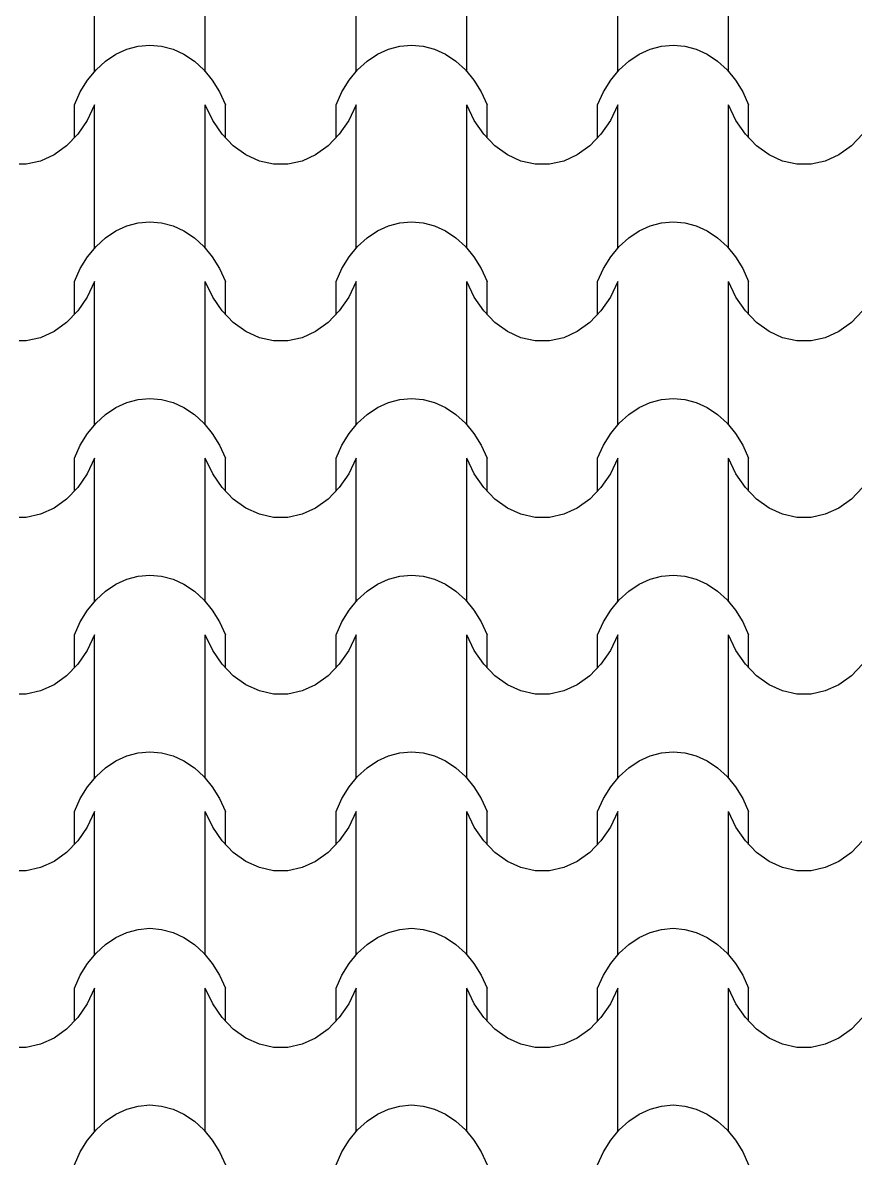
# Model space of a CAD drawing. Header units: millimetres. Extents: x 42452 to 2852333, y -419346 to 834876.
# Drawn here: x 2637137 to 2639287, y 669453 to 672387 of the extents above; entities that cross this region are included whole.
import ezdxf

# ---------------------------------------------------------------- set-up
doc = ezdxf.new("R2010")
doc.units = ezdxf.units.MM
doc.layers.add('memar', color=7, linetype='Continuous', lineweight=25)

msp = doc.modelspace()

# ---------------------------------------------------------------- linework, layer by layer
at = {"layer": 'memar', "color": 7, "linetype": 'Continuous', "lineweight": 25}
for p, q in [((2637323.21688, 672260.89408), (2637323.21688, 672445.96777)), ((2637608.74192, 672260.89408), (2637608.74192, 672445.96777)), ((2637998.77638, 672260.89408), (2637998.77638, 672445.96777)), ((2638284.30142, 672260.89408), (2638284.30142, 672445.96777)), ((2638674.33587, 672260.89408), (2638674.33587, 672445.96777)), ((2638959.86091, 672260.89408), (2638959.86091, 672445.96777)), ((2637406.36426, 672318.38346), (2637435.88332, 672326.34184)), ((2637435.88332, 672326.34184), (2637465.9794, 672329.0117)), ((2637465.9794, 672329.0117), (2637496.07549, 672326.34184)), ((2637496.07549, 672326.34184), (2637525.59454, 672318.38346)), ((2638081.92376, 672318.38346), (2638111.44281, 672326.34184)), ((2638111.44281, 672326.34184), (2638141.5389, 672329.0117)), ((2638141.5389, 672329.0117), (2638171.63498, 672326.34184)), ((2638171.63498, 672326.34184), (2638201.15404, 672318.38346)), ((2638757.48325, 672318.38346), (2638787.00231, 672326.34184)), ((2638787.00231, 672326.34184), (2638817.09839, 672329.0117)), ((2638817.09839, 672329.0117), (2638847.19447, 672326.34184)), ((2638847.19447, 672326.34184), (2638876.71353, 672318.38346)), ((2637351.29917, 672287.30995), (2637377.9882, 672305.28915)), ((2637377.9882, 672305.28915), (2637406.36426, 672318.38346)), ((2637525.59454, 672318.38346), (2637553.97061, 672305.28915)), ((2637553.97061, 672305.28915), (2637580.65963, 672287.30995)), ((2638026.85867, 672287.30995), (2638053.54769, 672305.28915)), ((2638053.54769, 672305.28915), (2638081.92376, 672318.38346)), ((2638201.15404, 672318.38346), (2638229.5301, 672305.28915)), ((2638229.5301, 672305.28915), (2638256.21913, 672287.30995)), ((2638702.41816, 672287.30995), (2638729.10718, 672305.28915)), ((2638729.10718, 672305.28915), (2638757.48325, 672318.38346)), ((2638876.71353, 672318.38346), (2638905.08959, 672305.28915)), ((2638905.08959, 672305.28915), (2638931.77862, 672287.30995)), ((2637326.80889, 672264.79058), (2637351.29917, 672287.30995)), ((2637580.65963, 672287.30995), (2637605.14991, 672264.79058)), ((2638002.36838, 672264.79058), (2638026.85867, 672287.30995)), ((2638256.21913, 672287.30995), (2638280.70941, 672264.79058)), ((2638677.92788, 672264.79058), (2638702.41816, 672287.30995)), ((2638931.77862, 672287.30995), (2638956.2689, 672264.79058)), ((2637286.25159, 672207.93715), (2637304.9869, 672238.16281)), ((2637304.9869, 672238.16281), (2637326.80889, 672264.79058)), ((2637605.14991, 672264.79058), (2637626.9719, 672238.16281)), ((2637626.9719, 672238.16281), (2637645.70721, 672207.93715)), ((2637961.81109, 672207.93715), (2637980.54639, 672238.16281)), ((2637980.54639, 672238.16281), (2638002.36838, 672264.79058)), ((2638280.70941, 672264.79058), (2638302.5314, 672238.16281)), ((2638302.5314, 672238.16281), (2638321.26671, 672207.93715)), ((2638637.37058, 672207.93715), (2638656.10589, 672238.16281)), ((2638656.10589, 672238.16281), (2638677.92788, 672264.79058)), ((2638956.2689, 672264.79058), (2638978.09089, 672238.16281)), ((2638978.09089, 672238.16281), (2638996.8262, 672207.93715)), ((2637270.96217, 672174.69312), (2637286.25159, 672207.93715)), ((2637645.70721, 672207.93715), (2637660.99663, 672174.69312)), ((2637946.52167, 672174.69312), (2637961.81109, 672207.93715)), ((2638321.26671, 672207.93715), (2638336.55612, 672174.69312)), ((2638622.08116, 672174.69312), (2638637.37058, 672207.93715)), ((2638996.8262, 672207.93715), (2639012.11562, 672174.69312)), ((2637270.96217, 672089.60912), (2637270.96217, 672174.69312)), ((2637323.21688, 672174.69312), (2637303.89772, 672134.18392)), ((2637323.21688, 671989.61943), (2637323.21688, 672174.69312)), ((2637608.74192, 671989.61943), (2637608.74192, 672174.69312)), ((2637628.06109, 672134.18392), (2637608.74192, 672174.69312)), ((2637660.99663, 672089.60912), (2637660.99663, 672174.69312)), ((2637946.52167, 672089.60912), (2637946.52167, 672174.69312)), ((2637998.77638, 672174.69312), (2637979.45721, 672134.18392)), ((2637998.77638, 671989.61943), (2637998.77638, 672174.69312)), ((2638284.30142, 671989.61943), (2638284.30142, 672174.69312)), ((2638303.62058, 672134.18392), (2638284.30142, 672174.69312)), ((2638336.55612, 672089.60912), (2638336.55612, 672174.69312)), ((2638622.08116, 672089.60912), (2638622.08116, 672174.69312)), ((2638674.33587, 672174.69312), (2638655.01671, 672134.18392)), ((2638674.33587, 671989.61943), (2638674.33587, 672174.69312)), ((2638959.86091, 671989.61943), (2638959.86091, 672174.69312)), ((2638979.18007, 672134.18392), (2638959.86091, 672174.69312)), ((2639012.11562, 672089.60912), (2639012.11562, 672174.69312)), ((2637303.89772, 672134.18392), (2637279.47998, 672098.45398)), ((2637652.47882, 672098.45398), (2637628.06109, 672134.18392)), ((2637979.45721, 672134.18392), (2637955.03948, 672098.45398)), ((2638328.03831, 672098.45398), (2638303.62058, 672134.18392)), ((2638655.01671, 672134.18392), (2638630.59897, 672098.45398)), ((2639003.59781, 672098.45398), (2638979.18007, 672134.18392)), ((2637279.47998, 672098.45398), (2637250.67226, 672068.54016)), ((2637681.28655, 672068.54016), (2637652.47882, 672098.45398)), ((2637955.03948, 672098.45398), (2637926.23175, 672068.54016)), ((2638356.84604, 672068.54016), (2638328.03831, 672098.45398)), ((2638630.59897, 672098.45398), (2638601.79124, 672068.54016)), ((2639032.40554, 672068.54016), (2639003.59781, 672098.45398)), ((2639306.15847, 672098.45398), (2639277.35074, 672068.54016)), ((2637250.67226, 672068.54016), (2637218.3105, 672045.31051)), ((2637713.6483, 672045.31051), (2637681.28655, 672068.54016)), ((2637926.23175, 672068.54016), (2637893.87, 672045.31051)), ((2638389.2078, 672045.31051), (2638356.84604, 672068.54016)), ((2638601.79124, 672068.54016), (2638569.42949, 672045.31051)), ((2639064.76729, 672045.31051), (2639032.40554, 672068.54016)), ((2639277.35074, 672068.54016), (2639244.98898, 672045.31051)), ((2637218.3105, 672045.31051), (2637183.33383, 672029.43914)), ((2637748.62498, 672029.43914), (2637713.6483, 672045.31051)), ((2637893.87, 672045.31051), (2637858.89332, 672029.43914)), ((2638424.18447, 672029.43914), (2638389.2078, 672045.31051)), ((2638569.42949, 672045.31051), (2638534.45282, 672029.43914)), ((2639099.74396, 672029.43914), (2639064.76729, 672045.31051)), ((2639244.98898, 672045.31051), (2639210.01231, 672029.43914)), ((2637146.75722, 672021.38662), (2637128.19966, 672021.38662)), ((2637183.33383, 672029.43914), (2637146.75722, 672021.38662)), ((2637785.20158, 672021.38662), (2637748.62498, 672029.43914)), ((2637803.75915, 672021.38662), (2637785.20158, 672021.38662)), ((2637822.31671, 672021.38662), (2637803.75915, 672021.38662)), ((2637858.89332, 672029.43914), (2637822.31671, 672021.38662)), ((2638460.76108, 672021.38662), (2638424.18447, 672029.43914)), ((2638479.31864, 672021.38662), (2638460.76108, 672021.38662)), ((2638497.87621, 672021.38662), (2638479.31864, 672021.38662)), ((2638534.45282, 672029.43914), (2638497.87621, 672021.38662)), ((2639136.32057, 672021.38662), (2639099.74396, 672029.43914)), ((2639154.87814, 672021.38662), (2639136.32057, 672021.38662)), ((2639173.4357, 672021.38662), (2639154.87814, 672021.38662)), ((2639210.01231, 672029.43914), (2639173.4357, 672021.38662)), ((2637323.21688, 671804.54575), (2637323.21688, 671989.61943)), ((2637608.74192, 671804.54575), (2637608.74192, 671989.61943)), ((2637998.77638, 671804.54575), (2637998.77638, 671989.61943)), ((2638284.30142, 671804.54575), (2638284.30142, 671989.61943)), ((2638674.33587, 671804.54575), (2638674.33587, 671989.61943)), ((2638959.86091, 671804.54575), (2638959.86091, 671989.61943)), ((2637377.9882, 671848.94081), (2637406.36426, 671862.03513)), ((2637406.36426, 671862.03513), (2637435.88332, 671869.9935)), ((2637435.88332, 671869.9935), (2637465.9794, 671872.66336)), ((2637465.9794, 671872.66336), (2637496.07549, 671869.9935)), ((2637496.07549, 671869.9935), (2637525.59454, 671862.03513)), ((2637525.59454, 671862.03513), (2637553.97061, 671848.94081)), ((2638053.54769, 671848.94081), (2638081.92376, 671862.03513)), ((2638081.92376, 671862.03513), (2638111.44281, 671869.9935)), ((2638111.44281, 671869.9935), (2638141.5389, 671872.66336)), ((2638141.5389, 671872.66336), (2638171.63498, 671869.9935)), ((2638171.63498, 671869.9935), (2638201.15404, 671862.03513)), ((2638201.15404, 671862.03513), (2638229.5301, 671848.94081)), ((2638729.10718, 671848.94081), (2638757.48325, 671862.03513)), ((2638757.48325, 671862.03513), (2638787.00231, 671869.9935)), ((2638787.00231, 671869.9935), (2638817.09839, 671872.66336)), ((2638817.09839, 671872.66336), (2638847.19447, 671869.9935)), ((2638847.19447, 671869.9935), (2638876.71353, 671862.03513)), ((2638876.71353, 671862.03513), (2638905.08959, 671848.94081)), ((2637326.80889, 671808.44225), (2637351.29917, 671830.96161)), ((2637351.29917, 671830.96161), (2637377.9882, 671848.94081)), ((2637553.97061, 671848.94081), (2637580.65963, 671830.96161)), ((2637580.65963, 671830.96161), (2637605.14991, 671808.44225)), ((2638002.36838, 671808.44225), (2638026.85867, 671830.96161)), ((2638026.85867, 671830.96161), (2638053.54769, 671848.94081)), ((2638229.5301, 671848.94081), (2638256.21913, 671830.96161)), ((2638256.21913, 671830.96161), (2638280.70941, 671808.44225)), ((2638677.92788, 671808.44225), (2638702.41816, 671830.96161)), ((2638702.41816, 671830.96161), (2638729.10718, 671848.94081)), ((2638905.08959, 671848.94081), (2638931.77862, 671830.96161)), ((2638931.77862, 671830.96161), (2638956.2689, 671808.44225)), ((2637304.9869, 671781.81447), (2637326.80889, 671808.44225)), ((2637605.14991, 671808.44225), (2637626.9719, 671781.81447)), ((2637980.54639, 671781.81447), (2638002.36838, 671808.44225)), ((2638280.70941, 671808.44225), (2638302.5314, 671781.81447)), ((2638656.10589, 671781.81447), (2638677.92788, 671808.44225)), ((2638956.2689, 671808.44225), (2638978.09089, 671781.81447)), ((2637286.25159, 671751.58881), (2637304.9869, 671781.81447)), ((2637626.9719, 671781.81447), (2637645.70721, 671751.58881)), ((2637961.81109, 671751.58881), (2637980.54639, 671781.81447)), ((2638302.5314, 671781.81447), (2638321.26671, 671751.58881)), ((2638637.37058, 671751.58881), (2638656.10589, 671781.81447)), ((2638978.09089, 671781.81447), (2638996.8262, 671751.58881)), ((2637270.96217, 671718.34478), (2637286.25159, 671751.58881)), ((2637645.70721, 671751.58881), (2637660.99663, 671718.34478)), ((2637946.52167, 671718.34478), (2637961.81109, 671751.58881)), ((2638321.26671, 671751.58881), (2638336.55612, 671718.34478)), ((2638622.08116, 671718.34478), (2638637.37058, 671751.58881)), ((2638996.8262, 671751.58881), (2639012.11562, 671718.34478)), ((2637270.96217, 671633.26079), (2637270.96217, 671718.34478)), ((2637323.21688, 671718.34478), (2637303.89772, 671677.83558)), ((2637323.21688, 671533.2711), (2637323.21688, 671718.34478)), ((2637608.74192, 671533.2711), (2637608.74192, 671718.34478)), ((2637628.06109, 671677.83558), (2637608.74192, 671718.34478)), ((2637660.99663, 671633.26079), (2637660.99663, 671718.34478)), ((2637946.52167, 671633.26079), (2637946.52167, 671718.34478)), ((2637998.77638, 671718.34478), (2637979.45721, 671677.83558)), ((2637998.77638, 671533.2711), (2637998.77638, 671718.34478)), ((2638284.30142, 671533.2711), (2638284.30142, 671718.34478)), ((2638303.62058, 671677.83558), (2638284.30142, 671718.34478)), ((2638336.55612, 671633.26079), (2638336.55612, 671718.34478)), ((2638622.08116, 671633.26079), (2638622.08116, 671718.34478)), ((2638674.33587, 671718.34478), (2638655.01671, 671677.83558)), ((2638674.33587, 671533.2711), (2638674.33587, 671718.34478)), ((2638959.86091, 671533.2711), (2638959.86091, 671718.34478)), ((2638979.18007, 671677.83558), (2638959.86091, 671718.34478)), ((2639012.11562, 671633.26079), (2639012.11562, 671718.34478)), ((2637303.89772, 671677.83558), (2637279.47998, 671642.10565)), ((2637652.47882, 671642.10565), (2637628.06109, 671677.83558)), ((2637979.45721, 671677.83558), (2637955.03948, 671642.10565)), ((2638328.03831, 671642.10565), (2638303.62058, 671677.83558)), ((2638655.01671, 671677.83558), (2638630.59897, 671642.10565)), ((2639003.59781, 671642.10565), (2638979.18007, 671677.83558)), ((2637279.47998, 671642.10565), (2637250.67226, 671612.19182)), ((2637681.28655, 671612.19182), (2637652.47882, 671642.10565)), ((2637955.03948, 671642.10565), (2637926.23175, 671612.19182)), ((2638356.84604, 671612.19182), (2638328.03831, 671642.10565)), ((2638630.59897, 671642.10565), (2638601.79124, 671612.19182)), ((2639032.40554, 671612.19182), (2639003.59781, 671642.10565)), ((2639306.15847, 671642.10565), (2639277.35074, 671612.19182)), ((2637250.67226, 671612.19182), (2637218.3105, 671588.96217)), ((2637713.6483, 671588.96217), (2637681.28655, 671612.19182)), ((2637926.23175, 671612.19182), (2637893.87, 671588.96217)), ((2638389.2078, 671588.96217), (2638356.84604, 671612.19182)), ((2638601.79124, 671612.19182), (2638569.42949, 671588.96217)), ((2639064.76729, 671588.96217), (2639032.40554, 671612.19182)), ((2639277.35074, 671612.19182), (2639244.98898, 671588.96217)), ((2637146.75722, 671565.03828), (2637128.19966, 671565.03828)), ((2637183.33383, 671573.0908), (2637146.75722, 671565.03828)), ((2637218.3105, 671588.96217), (2637183.33383, 671573.0908)), ((2637748.62498, 671573.0908), (2637713.6483, 671588.96217)), ((2637785.20158, 671565.03828), (2637748.62498, 671573.0908)), ((2637803.75915, 671565.03828), (2637785.20158, 671565.03828)), ((2637822.31671, 671565.03828), (2637803.75915, 671565.03828)), ((2637858.89332, 671573.0908), (2637822.31671, 671565.03828)), ((2637893.87, 671588.96217), (2637858.89332, 671573.0908)), ((2638424.18447, 671573.0908), (2638389.2078, 671588.96217)), ((2638460.76108, 671565.03828), (2638424.18447, 671573.0908)), ((2638479.31864, 671565.03828), (2638460.76108, 671565.03828)), ((2638497.87621, 671565.03828), (2638479.31864, 671565.03828)), ((2638534.45282, 671573.0908), (2638497.87621, 671565.03828)), ((2638569.42949, 671588.96217), (2638534.45282, 671573.0908)), ((2639099.74396, 671573.0908), (2639064.76729, 671588.96217)), ((2639136.32057, 671565.03828), (2639099.74396, 671573.0908)), ((2639154.87814, 671565.03828), (2639136.32057, 671565.03828)), ((2639173.4357, 671565.03828), (2639154.87814, 671565.03828)), ((2639210.01231, 671573.0908), (2639173.4357, 671565.03828)), ((2639244.98898, 671588.96217), (2639210.01231, 671573.0908)), ((2637323.21688, 671348.19741), (2637323.21688, 671533.2711)), ((2637608.74192, 671348.19741), (2637608.74192, 671533.2711)), ((2637998.77638, 671348.19741), (2637998.77638, 671533.2711)), ((2638284.30142, 671348.19741), (2638284.30142, 671533.2711)), ((2638674.33587, 671348.19741), (2638674.33587, 671533.2711)), ((2638959.86091, 671348.19741), (2638959.86091, 671533.2711)), ((2637435.88332, 671413.64517), (2637465.9794, 671416.31502)), ((2637465.9794, 671416.31502), (2637496.07549, 671413.64517)), ((2638111.44281, 671413.64517), (2638141.5389, 671416.31502)), ((2638141.5389, 671416.31502), (2638171.63498, 671413.64517)), ((2638787.00231, 671413.64517), (2638817.09839, 671416.31502)), ((2638817.09839, 671416.31502), (2638847.19447, 671413.64517)), ((2637351.29917, 671374.61328), (2637377.9882, 671392.59247)), ((2637377.9882, 671392.59247), (2637406.36426, 671405.68679)), ((2637406.36426, 671405.68679), (2637435.88332, 671413.64517)), ((2637496.07549, 671413.64517), (2637525.59454, 671405.68679)), ((2637525.59454, 671405.68679), (2637553.97061, 671392.59247)), ((2637553.97061, 671392.59247), (2637580.65963, 671374.61328)), ((2638026.85867, 671374.61328), (2638053.54769, 671392.59247)), ((2638053.54769, 671392.59247), (2638081.92376, 671405.68679)), ((2638081.92376, 671405.68679), (2638111.44281, 671413.64517)), ((2638171.63498, 671413.64517), (2638201.15404, 671405.68679)), ((2638201.15404, 671405.68679), (2638229.5301, 671392.59247)), ((2638229.5301, 671392.59247), (2638256.21913, 671374.61328)), ((2638702.41816, 671374.61328), (2638729.10718, 671392.59247)), ((2638729.10718, 671392.59247), (2638757.48325, 671405.68679)), ((2638757.48325, 671405.68679), (2638787.00231, 671413.64517)), ((2638847.19447, 671413.64517), (2638876.71353, 671405.68679)), ((2638876.71353, 671405.68679), (2638905.08959, 671392.59247)), ((2638905.08959, 671392.59247), (2638931.77862, 671374.61328)), ((2637326.80889, 671352.09391), (2637351.29917, 671374.61328)), ((2637580.65963, 671374.61328), (2637605.14991, 671352.09391)), ((2638002.36838, 671352.09391), (2638026.85867, 671374.61328)), ((2638256.21913, 671374.61328), (2638280.70941, 671352.09391)), ((2638677.92788, 671352.09391), (2638702.41816, 671374.61328)), ((2638931.77862, 671374.61328), (2638956.2689, 671352.09391)), ((2637304.9869, 671325.46613), (2637326.80889, 671352.09391)), ((2637605.14991, 671352.09391), (2637626.9719, 671325.46613)), ((2637980.54639, 671325.46613), (2638002.36838, 671352.09391)), ((2638280.70941, 671352.09391), (2638302.5314, 671325.46613)), ((2638656.10589, 671325.46613), (2638677.92788, 671352.09391)), ((2638956.2689, 671352.09391), (2638978.09089, 671325.46613)), ((2637286.25159, 671295.24047), (2637304.9869, 671325.46613)), ((2637626.9719, 671325.46613), (2637645.70721, 671295.24047)), ((2637961.81109, 671295.24047), (2637980.54639, 671325.46613)), ((2638302.5314, 671325.46613), (2638321.26671, 671295.24047)), ((2638637.37058, 671295.24047), (2638656.10589, 671325.46613)), ((2638978.09089, 671325.46613), (2638996.8262, 671295.24047)), ((2637270.96217, 671261.99644), (2637286.25159, 671295.24047)), ((2637645.70721, 671295.24047), (2637660.99663, 671261.99644)), ((2637946.52167, 671261.99644), (2637961.81109, 671295.24047)), ((2638321.26671, 671295.24047), (2638336.55612, 671261.99644)), ((2638622.08116, 671261.99644), (2638637.37058, 671295.24047)), ((2638996.8262, 671295.24047), (2639012.11562, 671261.99644)), ((2637270.96217, 671176.91245), (2637270.96217, 671261.99644)), ((2637323.21688, 671261.99644), (2637303.89772, 671221.48724)), ((2637323.21688, 671076.92276), (2637323.21688, 671261.99644)), ((2637608.74192, 671076.92276), (2637608.74192, 671261.99644)), ((2637628.06109, 671221.48724), (2637608.74192, 671261.99644)), ((2637660.99663, 671176.91245), (2637660.99663, 671261.99644)), ((2637946.52167, 671176.91245), (2637946.52167, 671261.99644)), ((2637998.77638, 671261.99644), (2637979.45721, 671221.48724)), ((2637998.77638, 671076.92276), (2637998.77638, 671261.99644)), ((2638284.30142, 671076.92276), (2638284.30142, 671261.99644)), ((2638303.62058, 671221.48724), (2638284.30142, 671261.99644)), ((2638336.55612, 671176.91245), (2638336.55612, 671261.99644)), ((2638622.08116, 671176.91245), (2638622.08116, 671261.99644)), ((2638674.33587, 671261.99644), (2638655.01671, 671221.48724)), ((2638674.33587, 671076.92276), (2638674.33587, 671261.99644)), ((2638959.86091, 671076.92276), (2638959.86091, 671261.99644)), ((2638979.18007, 671221.48724), (2638959.86091, 671261.99644)), ((2639012.11562, 671176.91245), (2639012.11562, 671261.99644)), ((2637303.89772, 671221.48724), (2637279.47998, 671185.75731)), ((2637652.47882, 671185.75731), (2637628.06109, 671221.48724)), ((2637979.45721, 671221.48724), (2637955.03948, 671185.75731)), ((2638328.03831, 671185.75731), (2638303.62058, 671221.48724)), ((2638655.01671, 671221.48724), (2638630.59897, 671185.75731)), ((2639003.59781, 671185.75731), (2638979.18007, 671221.48724)), ((2637279.47998, 671185.75731), (2637250.67226, 671155.84348)), ((2637681.28655, 671155.84348), (2637652.47882, 671185.75731)), ((2637955.03948, 671185.75731), (2637926.23175, 671155.84348)), ((2638356.84604, 671155.84348), (2638328.03831, 671185.75731)), ((2638630.59897, 671185.75731), (2638601.79124, 671155.84348)), ((2639032.40554, 671155.84348), (2639003.59781, 671185.75731)), ((2639306.15847, 671185.75731), (2639277.35074, 671155.84348)), ((2637250.67226, 671155.84348), (2637218.3105, 671132.61384)), ((2637713.6483, 671132.61384), (2637681.28655, 671155.84348)), ((2637926.23175, 671155.84348), (2637893.87, 671132.61384)), ((2638389.2078, 671132.61384), (2638356.84604, 671155.84348)), ((2638601.79124, 671155.84348), (2638569.42949, 671132.61384)), ((2639064.76729, 671132.61384), (2639032.40554, 671155.84348)), ((2639277.35074, 671155.84348), (2639244.98898, 671132.61384)), ((2637218.3105, 671132.61384), (2637183.33383, 671116.74246)), ((2637748.62498, 671116.74246), (2637713.6483, 671132.61384)), ((2637893.87, 671132.61384), (2637858.89332, 671116.74246)), ((2638424.18447, 671116.74246), (2638389.2078, 671132.61384)), ((2638569.42949, 671132.61384), (2638534.45282, 671116.74246)), ((2639099.74396, 671116.74246), (2639064.76729, 671132.61384)), ((2639244.98898, 671132.61384), (2639210.01231, 671116.74246)), ((2637146.75722, 671108.68994), (2637128.19966, 671108.68994)), ((2637183.33383, 671116.74246), (2637146.75722, 671108.68994)), ((2637785.20158, 671108.68994), (2637748.62498, 671116.74246)), ((2637803.75915, 671108.68994), (2637785.20158, 671108.68994)), ((2637822.31671, 671108.68994), (2637803.75915, 671108.68994)), ((2637858.89332, 671116.74246), (2637822.31671, 671108.68994)), ((2638460.76108, 671108.68994), (2638424.18447, 671116.74246)), ((2638479.31864, 671108.68994), (2638460.76108, 671108.68994)), ((2638497.87621, 671108.68994), (2638479.31864, 671108.68994)), ((2638534.45282, 671116.74246), (2638497.87621, 671108.68994)), ((2639136.32057, 671108.68994), (2639099.74396, 671116.74246)), ((2639154.87814, 671108.68994), (2639136.32057, 671108.68994)), ((2639173.4357, 671108.68994), (2639154.87814, 671108.68994)), ((2639210.01231, 671116.74246), (2639173.4357, 671108.68994)), ((2637323.21688, 670891.84907), (2637323.21688, 671076.92276)), ((2637608.74192, 670891.84907), (2637608.74192, 671076.92276)), ((2637998.77638, 670891.84907), (2637998.77638, 671076.92276)), ((2638284.30142, 670891.84907), (2638284.30142, 671076.92276)), ((2638674.33587, 670891.84907), (2638674.33587, 671076.92276)), ((2638959.86091, 670891.84907), (2638959.86091, 671076.92276)), ((2637377.9882, 670936.24414), (2637406.36426, 670949.33845)), ((2637406.36426, 670949.33845), (2637435.88332, 670957.29683)), ((2637435.88332, 670957.29683), (2637465.9794, 670959.96669)), ((2637465.9794, 670959.96669), (2637496.07549, 670957.29683)), ((2637496.07549, 670957.29683), (2637525.59454, 670949.33845)), ((2637525.59454, 670949.33845), (2637553.97061, 670936.24414)), ((2638053.54769, 670936.24414), (2638081.92376, 670949.33845)), ((2638081.92376, 670949.33845), (2638111.44281, 670957.29683)), ((2638111.44281, 670957.29683), (2638141.5389, 670959.96669)), ((2638141.5389, 670959.96669), (2638171.63498, 670957.29683)), ((2638171.63498, 670957.29683), (2638201.15404, 670949.33845)), ((2638201.15404, 670949.33845), (2638229.5301, 670936.24414)), ((2638729.10718, 670936.24414), (2638757.48325, 670949.33845)), ((2638757.48325, 670949.33845), (2638787.00231, 670957.29683)), ((2638787.00231, 670957.29683), (2638817.09839, 670959.96669)), ((2638817.09839, 670959.96669), (2638847.19447, 670957.29683)), ((2638847.19447, 670957.29683), (2638876.71353, 670949.33845)), ((2638876.71353, 670949.33845), (2638905.08959, 670936.24414)), ((2637326.80889, 670895.74557), (2637351.29917, 670918.26494)), ((2637351.29917, 670918.26494), (2637377.9882, 670936.24414)), ((2637553.97061, 670936.24414), (2637580.65963, 670918.26494)), ((2637580.65963, 670918.26494), (2637605.14991, 670895.74557)), ((2638002.36838, 670895.74557), (2638026.85867, 670918.26494)), ((2638026.85867, 670918.26494), (2638053.54769, 670936.24414)), ((2638229.5301, 670936.24414), (2638256.21913, 670918.26494)), ((2638256.21913, 670918.26494), (2638280.70941, 670895.74557)), ((2638677.92788, 670895.74557), (2638702.41816, 670918.26494)), ((2638702.41816, 670918.26494), (2638729.10718, 670936.24414)), ((2638905.08959, 670936.24414), (2638931.77862, 670918.26494)), ((2638931.77862, 670918.26494), (2638956.2689, 670895.74557)), ((2637304.9869, 670869.11779), (2637326.80889, 670895.74557)), ((2637605.14991, 670895.74557), (2637626.9719, 670869.11779)), ((2637980.54639, 670869.11779), (2638002.36838, 670895.74557)), ((2638280.70941, 670895.74557), (2638302.5314, 670869.11779)), ((2638656.10589, 670869.11779), (2638677.92788, 670895.74557)), ((2638956.2689, 670895.74557), (2638978.09089, 670869.11779)), ((2637286.25159, 670838.89214), (2637304.9869, 670869.11779)), ((2637626.9719, 670869.11779), (2637645.70721, 670838.89214)), ((2637961.81109, 670838.89214), (2637980.54639, 670869.11779)), ((2638302.5314, 670869.11779), (2638321.26671, 670838.89214)), ((2638637.37058, 670838.89214), (2638656.10589, 670869.11779)), ((2638978.09089, 670869.11779), (2638996.8262, 670838.89214)), ((2637270.96217, 670805.64811), (2637286.25159, 670838.89214)), ((2637645.70721, 670838.89214), (2637660.99663, 670805.64811)), ((2637946.52167, 670805.64811), (2637961.81109, 670838.89214)), ((2638321.26671, 670838.89214), (2638336.55612, 670805.64811)), ((2638622.08116, 670805.64811), (2638637.37058, 670838.89214)), ((2638996.8262, 670838.89214), (2639012.11562, 670805.64811)), ((2637270.96217, 670720.56411), (2637270.96217, 670805.64811)), ((2637323.21688, 670805.64811), (2637303.89772, 670765.13891)), ((2637323.21688, 670620.57442), (2637323.21688, 670805.64811)), ((2637608.74192, 670620.57442), (2637608.74192, 670805.64811)), ((2637628.06109, 670765.13891), (2637608.74192, 670805.64811)), ((2637660.99663, 670720.56411), (2637660.99663, 670805.64811)), ((2637946.52167, 670720.56411), (2637946.52167, 670805.64811)), ((2637998.77638, 670805.64811), (2637979.45721, 670765.13891)), ((2637998.77638, 670620.57442), (2637998.77638, 670805.64811)), ((2638284.30142, 670620.57442), (2638284.30142, 670805.64811)), ((2638303.62058, 670765.13891), (2638284.30142, 670805.64811)), ((2638336.55612, 670720.56411), (2638336.55612, 670805.64811)), ((2638622.08116, 670720.56411), (2638622.08116, 670805.64811)), ((2638674.33587, 670805.64811), (2638655.01671, 670765.13891)), ((2638674.33587, 670620.57442), (2638674.33587, 670805.64811)), ((2638959.86091, 670620.57442), (2638959.86091, 670805.64811)), ((2638979.18007, 670765.13891), (2638959.86091, 670805.64811)), ((2639012.11562, 670720.56411), (2639012.11562, 670805.64811)), ((2637303.89772, 670765.13891), (2637279.47998, 670729.40897)), ((2637652.47882, 670729.40897), (2637628.06109, 670765.13891)), ((2637979.45721, 670765.13891), (2637955.03948, 670729.40897)), ((2638328.03831, 670729.40897), (2638303.62058, 670765.13891)), ((2638655.01671, 670765.13891), (2638630.59897, 670729.40897)), ((2639003.59781, 670729.40897), (2638979.18007, 670765.13891)), ((2637279.47998, 670729.40897), (2637250.67226, 670699.49515)), ((2637681.28655, 670699.49515), (2637652.47882, 670729.40897)), ((2637955.03948, 670729.40897), (2637926.23175, 670699.49515)), ((2638356.84604, 670699.49515), (2638328.03831, 670729.40897)), ((2638630.59897, 670729.40897), (2638601.79124, 670699.49515)), ((2639032.40554, 670699.49515), (2639003.59781, 670729.40897)), ((2639306.15847, 670729.40897), (2639277.35074, 670699.49515)), ((2637250.67226, 670699.49515), (2637218.3105, 670676.2655)), ((2637713.6483, 670676.2655), (2637681.28655, 670699.49515)), ((2637926.23175, 670699.49515), (2637893.87, 670676.2655)), ((2638389.2078, 670676.2655), (2638356.84604, 670699.49515)), ((2638601.79124, 670699.49515), (2638569.42949, 670676.2655)), ((2639064.76729, 670676.2655), (2639032.40554, 670699.49515)), ((2639277.35074, 670699.49515), (2639244.98898, 670676.2655)), ((2637146.75722, 670652.3416), (2637128.19966, 670652.3416)), ((2637183.33383, 670660.39413), (2637146.75722, 670652.3416)), ((2637218.3105, 670676.2655), (2637183.33383, 670660.39413)), ((2637748.62498, 670660.39413), (2637713.6483, 670676.2655)), ((2637785.20158, 670652.3416), (2637748.62498, 670660.39413)), ((2637803.75915, 670652.3416), (2637785.20158, 670652.3416)), ((2637822.31671, 670652.3416), (2637803.75915, 670652.3416)), ((2637858.89332, 670660.39413), (2637822.31671, 670652.3416)), ((2637893.87, 670676.2655), (2637858.89332, 670660.39413)), ((2638424.18447, 670660.39413), (2638389.2078, 670676.2655)), ((2638460.76108, 670652.3416), (2638424.18447, 670660.39413)), ((2638479.31864, 670652.3416), (2638460.76108, 670652.3416)), ((2638497.87621, 670652.3416), (2638479.31864, 670652.3416)), ((2638534.45282, 670660.39413), (2638497.87621, 670652.3416)), ((2638569.42949, 670676.2655), (2638534.45282, 670660.39413)), ((2639099.74396, 670660.39413), (2639064.76729, 670676.2655)), ((2639136.32057, 670652.3416), (2639099.74396, 670660.39413)), ((2639154.87814, 670652.3416), (2639136.32057, 670652.3416)), ((2639173.4357, 670652.3416), (2639154.87814, 670652.3416)), ((2639210.01231, 670660.39413), (2639173.4357, 670652.3416)), ((2639244.98898, 670676.2655), (2639210.01231, 670660.39413)), ((2637323.21688, 670435.50073), (2637323.21688, 670620.57442)), ((2637608.74192, 670435.50073), (2637608.74192, 670620.57442)), ((2637998.77638, 670435.50073), (2637998.77638, 670620.57442)), ((2638284.30142, 670435.50073), (2638284.30142, 670620.57442)), ((2638674.33587, 670435.50073), (2638674.33587, 670620.57442)), ((2638959.86091, 670435.50073), (2638959.86091, 670620.57442)), ((2637351.29917, 670461.9166), (2637377.9882, 670479.8958)), ((2637377.9882, 670479.8958), (2637406.36426, 670492.99012)), ((2637406.36426, 670492.99012), (2637435.88332, 670500.94849)), ((2637435.88332, 670500.94849), (2637465.9794, 670503.61835)), ((2637465.9794, 670503.61835), (2637496.07549, 670500.94849)), ((2637496.07549, 670500.94849), (2637525.59454, 670492.99012)), ((2637525.59454, 670492.99012), (2637553.97061, 670479.8958)), ((2637553.97061, 670479.8958), (2637580.65963, 670461.9166)), ((2638026.85867, 670461.9166), (2638053.54769, 670479.8958)), ((2638053.54769, 670479.8958), (2638081.92376, 670492.99012)), ((2638081.92376, 670492.99012), (2638111.44281, 670500.94849)), ((2638111.44281, 670500.94849), (2638141.5389, 670503.61835)), ((2638141.5389, 670503.61835), (2638171.63498, 670500.94849)), ((2638171.63498, 670500.94849), (2638201.15404, 670492.99012)), ((2638201.15404, 670492.99012), (2638229.5301, 670479.8958)), ((2638229.5301, 670479.8958), (2638256.21913, 670461.9166)), ((2638702.41816, 670461.9166), (2638729.10718, 670479.8958)), ((2638729.10718, 670479.8958), (2638757.48325, 670492.99012)), ((2638757.48325, 670492.99012), (2638787.00231, 670500.94849)), ((2638787.00231, 670500.94849), (2638817.09839, 670503.61835)), ((2638817.09839, 670503.61835), (2638847.19447, 670500.94849)), ((2638847.19447, 670500.94849), (2638876.71353, 670492.99012)), ((2638876.71353, 670492.99012), (2638905.08959, 670479.8958)), ((2638905.08959, 670479.8958), (2638931.77862, 670461.9166)), ((2637326.80889, 670439.39724), (2637351.29917, 670461.9166)), ((2637580.65963, 670461.9166), (2637605.14991, 670439.39724)), ((2638002.36838, 670439.39724), (2638026.85867, 670461.9166)), ((2638256.21913, 670461.9166), (2638280.70941, 670439.39724)), ((2638677.92788, 670439.39724), (2638702.41816, 670461.9166)), ((2638931.77862, 670461.9166), (2638956.2689, 670439.39724)), ((2637304.9869, 670412.76946), (2637326.80889, 670439.39724)), ((2637605.14991, 670439.39724), (2637626.9719, 670412.76946)), ((2637980.54639, 670412.76946), (2638002.36838, 670439.39724)), ((2638280.70941, 670439.39724), (2638302.5314, 670412.76946)), ((2638656.10589, 670412.76946), (2638677.92788, 670439.39724)), ((2638956.2689, 670439.39724), (2638978.09089, 670412.76946)), ((2637286.25159, 670382.5438), (2637304.9869, 670412.76946)), ((2637626.9719, 670412.76946), (2637645.70721, 670382.5438)), ((2637961.81109, 670382.5438), (2637980.54639, 670412.76946)), ((2638302.5314, 670412.76946), (2638321.26671, 670382.5438)), ((2638637.37058, 670382.5438), (2638656.10589, 670412.76946)), ((2638978.09089, 670412.76946), (2638996.8262, 670382.5438)), ((2637270.96217, 670349.29977), (2637286.25159, 670382.5438)), ((2637645.70721, 670382.5438), (2637660.99663, 670349.29977)), ((2637946.52167, 670349.29977), (2637961.81109, 670382.5438)), ((2638321.26671, 670382.5438), (2638336.55612, 670349.29977)), ((2638622.08116, 670349.29977), (2638637.37058, 670382.5438)), ((2638996.8262, 670382.5438), (2639012.11562, 670349.29977)), ((2637270.96217, 670264.21578), (2637270.96217, 670349.29977)), ((2637323.21688, 670349.29977), (2637303.89772, 670308.79057)), ((2637323.21688, 670164.22608), (2637323.21688, 670349.29977)), ((2637608.74192, 670164.22608), (2637608.74192, 670349.29977)), ((2637628.06109, 670308.79057), (2637608.74192, 670349.29977)), ((2637660.99663, 670264.21578), (2637660.99663, 670349.29977)), ((2637946.52167, 670264.21578), (2637946.52167, 670349.29977)), ((2637998.77638, 670349.29977), (2637979.45721, 670308.79057)), ((2637998.77638, 670164.22608), (2637998.77638, 670349.29977)), ((2638284.30142, 670164.22608), (2638284.30142, 670349.29977)), ((2638303.62058, 670308.79057), (2638284.30142, 670349.29977)), ((2638336.55612, 670264.21578), (2638336.55612, 670349.29977)), ((2638622.08116, 670264.21578), (2638622.08116, 670349.29977)), ((2638674.33587, 670349.29977), (2638655.01671, 670308.79057)), ((2638674.33587, 670164.22608), (2638674.33587, 670349.29977)), ((2638959.86091, 670164.22608), (2638959.86091, 670349.29977)), ((2638979.18007, 670308.79057), (2638959.86091, 670349.29977)), ((2639012.11562, 670264.21578), (2639012.11562, 670349.29977)), ((2637303.89772, 670308.79057), (2637279.47998, 670273.06063)), ((2637652.47882, 670273.06063), (2637628.06109, 670308.79057)), ((2637979.45721, 670308.79057), (2637955.03948, 670273.06063)), ((2638328.03831, 670273.06063), (2638303.62058, 670308.79057)), ((2638655.01671, 670308.79057), (2638630.59897, 670273.06063)), ((2639003.59781, 670273.06063), (2638979.18007, 670308.79057)), ((2637279.47998, 670273.06063), (2637250.67226, 670243.14681)), ((2637681.28655, 670243.14681), (2637652.47882, 670273.06063)), ((2637955.03948, 670273.06063), (2637926.23175, 670243.14681)), ((2638356.84604, 670243.14681), (2638328.03831, 670273.06063)), ((2638630.59897, 670273.06063), (2638601.79124, 670243.14681)), ((2639032.40554, 670243.14681), (2639003.59781, 670273.06063)), ((2639306.15847, 670273.06063), (2639277.35074, 670243.14681)), ((2637250.67226, 670243.14681), (2637218.3105, 670219.91716)), ((2637713.6483, 670219.91716), (2637681.28655, 670243.14681)), ((2637926.23175, 670243.14681), (2637893.87, 670219.91716)), ((2638389.2078, 670219.91716), (2638356.84604, 670243.14681)), ((2638601.79124, 670243.14681), (2638569.42949, 670219.91716)), ((2639064.76729, 670219.91716), (2639032.40554, 670243.14681)), ((2639277.35074, 670243.14681), (2639244.98898, 670219.91716)), ((2637218.3105, 670219.91716), (2637183.33383, 670204.04579)), ((2637748.62498, 670204.04579), (2637713.6483, 670219.91716)), ((2637893.87, 670219.91716), (2637858.89332, 670204.04579)), ((2638424.18447, 670204.04579), (2638389.2078, 670219.91716)), ((2638569.42949, 670219.91716), (2638534.45282, 670204.04579)), ((2639099.74396, 670204.04579), (2639064.76729, 670219.91716)), ((2639244.98898, 670219.91716), (2639210.01231, 670204.04579)), ((2637146.75722, 670195.99327), (2637128.19966, 670195.99327)), ((2637183.33383, 670204.04579), (2637146.75722, 670195.99327)), ((2637785.20158, 670195.99327), (2637748.62498, 670204.04579)), ((2637803.75915, 670195.99327), (2637785.20158, 670195.99327)), ((2637822.31671, 670195.99327), (2637803.75915, 670195.99327)), ((2637858.89332, 670204.04579), (2637822.31671, 670195.99327)), ((2638460.76108, 670195.99327), (2638424.18447, 670204.04579)), ((2638479.31864, 670195.99327), (2638460.76108, 670195.99327)), ((2638497.87621, 670195.99327), (2638479.31864, 670195.99327)), ((2638534.45282, 670204.04579), (2638497.87621, 670195.99327)), ((2639136.32057, 670195.99327), (2639099.74396, 670204.04579)), ((2639154.87814, 670195.99327), (2639136.32057, 670195.99327)), ((2639173.4357, 670195.99327), (2639154.87814, 670195.99327)), ((2639210.01231, 670204.04579), (2639173.4357, 670195.99327)), ((2637323.21688, 669979.1524), (2637323.21688, 670164.22608)), ((2637608.74192, 669979.1524), (2637608.74192, 670164.22608)), ((2637998.77638, 669979.1524), (2637998.77638, 670164.22608)), ((2638284.30142, 669979.1524), (2638284.30142, 670164.22608)), ((2638674.33587, 669979.1524), (2638674.33587, 670164.22608)), ((2638959.86091, 669979.1524), (2638959.86091, 670164.22608)), ((2637377.9882, 670023.54746), (2637406.36426, 670036.64178)), ((2637406.36426, 670036.64178), (2637435.88332, 670044.60016)), ((2637435.88332, 670044.60016), (2637465.9794, 670047.27001)), ((2637465.9794, 670047.27001), (2637496.07549, 670044.60016)), ((2637496.07549, 670044.60016), (2637525.59454, 670036.64178)), ((2637525.59454, 670036.64178), (2637553.97061, 670023.54746)), ((2638053.54769, 670023.54746), (2638081.92376, 670036.64178)), ((2638081.92376, 670036.64178), (2638111.44281, 670044.60016)), ((2638111.44281, 670044.60016), (2638141.5389, 670047.27001)), ((2638141.5389, 670047.27001), (2638171.63498, 670044.60016)), ((2638171.63498, 670044.60016), (2638201.15404, 670036.64178)), ((2638201.15404, 670036.64178), (2638229.5301, 670023.54746)), ((2638729.10718, 670023.54746), (2638757.48325, 670036.64178)), ((2638757.48325, 670036.64178), (2638787.00231, 670044.60016)), ((2638787.00231, 670044.60016), (2638817.09839, 670047.27001)), ((2638817.09839, 670047.27001), (2638847.19447, 670044.60016)), ((2638847.19447, 670044.60016), (2638876.71353, 670036.64178)), ((2638876.71353, 670036.64178), (2638905.08959, 670023.54746)), ((2637351.29917, 670005.56827), (2637377.9882, 670023.54746)), ((2637553.97061, 670023.54746), (2637580.65963, 670005.56827)), ((2638026.85867, 670005.56827), (2638053.54769, 670023.54746)), ((2638229.5301, 670023.54746), (2638256.21913, 670005.56827)), ((2638702.41816, 670005.56827), (2638729.10718, 670023.54746)), ((2638905.08959, 670023.54746), (2638931.77862, 670005.56827)), ((2637304.9869, 669956.42112), (2637326.80889, 669983.0489)), ((2637326.80889, 669983.0489), (2637351.29917, 670005.56827)), ((2637580.65963, 670005.56827), (2637605.14991, 669983.0489)), ((2637605.14991, 669983.0489), (2637626.9719, 669956.42112)), ((2637980.54639, 669956.42112), (2638002.36838, 669983.0489)), ((2638002.36838, 669983.0489), (2638026.85867, 670005.56827)), ((2638256.21913, 670005.56827), (2638280.70941, 669983.0489)), ((2638280.70941, 669983.0489), (2638302.5314, 669956.42112)), ((2638656.10589, 669956.42112), (2638677.92788, 669983.0489)), ((2638677.92788, 669983.0489), (2638702.41816, 670005.56827)), ((2638931.77862, 670005.56827), (2638956.2689, 669983.0489)), ((2638956.2689, 669983.0489), (2638978.09089, 669956.42112)), ((2637286.25159, 669926.19546), (2637304.9869, 669956.42112)), ((2637626.9719, 669956.42112), (2637645.70721, 669926.19546)), ((2637961.81109, 669926.19546), (2637980.54639, 669956.42112)), ((2638302.5314, 669956.42112), (2638321.26671, 669926.19546)), ((2638637.37058, 669926.19546), (2638656.10589, 669956.42112)), ((2638978.09089, 669956.42112), (2638996.8262, 669926.19546)), ((2637270.96217, 669892.95143), (2637286.25159, 669926.19546)), ((2637645.70721, 669926.19546), (2637660.99663, 669892.95143)), ((2637946.52167, 669892.95143), (2637961.81109, 669926.19546)), ((2638321.26671, 669926.19546), (2638336.55612, 669892.95143)), ((2638622.08116, 669892.95143), (2638637.37058, 669926.19546)), ((2638996.8262, 669926.19546), (2639012.11562, 669892.95143)), ((2637270.96217, 669807.86744), (2637270.96217, 669892.95143)), ((2637323.21688, 669892.95143), (2637303.89772, 669852.44223)), ((2637323.21688, 669707.87775), (2637323.21688, 669892.95143)), ((2637608.74192, 669707.87775), (2637608.74192, 669892.95143)), ((2637628.06109, 669852.44223), (2637608.74192, 669892.95143)), ((2637660.99663, 669807.86744), (2637660.99663, 669892.95143)), ((2637946.52167, 669807.86744), (2637946.52167, 669892.95143)), ((2637998.77638, 669892.95143), (2637979.45721, 669852.44223)), ((2637998.77638, 669707.87775), (2637998.77638, 669892.95143)), ((2638284.30142, 669707.87775), (2638284.30142, 669892.95143)), ((2638303.62058, 669852.44223), (2638284.30142, 669892.95143)), ((2638336.55612, 669807.86744), (2638336.55612, 669892.95143)), ((2638622.08116, 669807.86744), (2638622.08116, 669892.95143)), ((2638674.33587, 669892.95143), (2638655.01671, 669852.44223)), ((2638674.33587, 669707.87775), (2638674.33587, 669892.95143)), ((2638959.86091, 669707.87775), (2638959.86091, 669892.95143)), ((2638979.18007, 669852.44223), (2638959.86091, 669892.95143)), ((2639012.11562, 669807.86744), (2639012.11562, 669892.95143)), ((2637303.89772, 669852.44223), (2637279.47998, 669816.7123)), ((2637652.47882, 669816.7123), (2637628.06109, 669852.44223)), ((2637979.45721, 669852.44223), (2637955.03948, 669816.7123)), ((2638328.03831, 669816.7123), (2638303.62058, 669852.44223)), ((2638655.01671, 669852.44223), (2638630.59897, 669816.7123)), ((2639003.59781, 669816.7123), (2638979.18007, 669852.44223)), ((2637279.47998, 669816.7123), (2637250.67226, 669786.79847)), ((2637681.28655, 669786.79847), (2637652.47882, 669816.7123)), ((2637955.03948, 669816.7123), (2637926.23175, 669786.79847)), ((2638356.84604, 669786.79847), (2638328.03831, 669816.7123)), ((2638630.59897, 669816.7123), (2638601.79124, 669786.79847)), ((2639032.40554, 669786.79847), (2639003.59781, 669816.7123)), ((2639306.15847, 669816.7123), (2639277.35074, 669786.79847)), ((2637250.67226, 669786.79847), (2637218.3105, 669763.56882)), ((2637713.6483, 669763.56882), (2637681.28655, 669786.79847)), ((2637926.23175, 669786.79847), (2637893.87, 669763.56882)), ((2638389.2078, 669763.56882), (2638356.84604, 669786.79847)), ((2638601.79124, 669786.79847), (2638569.42949, 669763.56882)), ((2639064.76729, 669763.56882), (2639032.40554, 669786.79847)), ((2639277.35074, 669786.79847), (2639244.98898, 669763.56882)), ((2637183.33383, 669747.69745), (2637146.75722, 669739.64493)), ((2637218.3105, 669763.56882), (2637183.33383, 669747.69745)), ((2637748.62498, 669747.69745), (2637713.6483, 669763.56882)), ((2637785.20158, 669739.64493), (2637748.62498, 669747.69745)), ((2637858.89332, 669747.69745), (2637822.31671, 669739.64493)), ((2637893.87, 669763.56882), (2637858.89332, 669747.69745)), ((2638424.18447, 669747.69745), (2638389.2078, 669763.56882)), ((2638460.76108, 669739.64493), (2638424.18447, 669747.69745)), ((2638534.45282, 669747.69745), (2638497.87621, 669739.64493)), ((2638569.42949, 669763.56882), (2638534.45282, 669747.69745)), ((2639099.74396, 669747.69745), (2639064.76729, 669763.56882)), ((2639136.32057, 669739.64493), (2639099.74396, 669747.69745)), ((2639210.01231, 669747.69745), (2639173.4357, 669739.64493)), ((2639244.98898, 669763.56882), (2639210.01231, 669747.69745)), ((2637146.75722, 669739.64493), (2637128.19966, 669739.64493)), ((2637803.75915, 669739.64493), (2637785.20158, 669739.64493)), ((2637822.31671, 669739.64493), (2637803.75915, 669739.64493)), ((2638479.31864, 669739.64493), (2638460.76108, 669739.64493)), ((2638497.87621, 669739.64493), (2638479.31864, 669739.64493)), ((2639154.87814, 669739.64493), (2639136.32057, 669739.64493)), ((2639173.4357, 669739.64493), (2639154.87814, 669739.64493)), ((2637323.21688, 669522.80406), (2637323.21688, 669707.87775)), ((2637608.74192, 669522.80406), (2637608.74192, 669707.87775)), ((2637998.77638, 669522.80406), (2637998.77638, 669707.87775)), ((2638284.30142, 669522.80406), (2638284.30142, 669707.87775)), ((2638674.33587, 669522.80406), (2638674.33587, 669707.87775)), ((2638959.86091, 669522.80406), (2638959.86091, 669707.87775)), ((2637351.29917, 669549.21993), (2637377.9882, 669567.19913)), ((2637377.9882, 669567.19913), (2637406.36426, 669580.29344)), ((2637406.36426, 669580.29344), (2637435.88332, 669588.25182)), ((2637435.88332, 669588.25182), (2637465.9794, 669590.92167)), ((2637465.9794, 669590.92167), (2637496.07549, 669588.25182)), ((2637496.07549, 669588.25182), (2637525.59454, 669580.29344)), ((2637525.59454, 669580.29344), (2637553.97061, 669567.19913)), ((2637553.97061, 669567.19913), (2637580.65963, 669549.21993)), ((2638026.85867, 669549.21993), (2638053.54769, 669567.19913)), ((2638053.54769, 669567.19913), (2638081.92376, 669580.29344)), ((2638081.92376, 669580.29344), (2638111.44281, 669588.25182)), ((2638111.44281, 669588.25182), (2638141.5389, 669590.92167)), ((2638141.5389, 669590.92167), (2638171.63498, 669588.25182)), ((2638171.63498, 669588.25182), (2638201.15404, 669580.29344)), ((2638201.15404, 669580.29344), (2638229.5301, 669567.19913)), ((2638229.5301, 669567.19913), (2638256.21913, 669549.21993)), ((2638702.41816, 669549.21993), (2638729.10718, 669567.19913)), ((2638729.10718, 669567.19913), (2638757.48325, 669580.29344)), ((2638757.48325, 669580.29344), (2638787.00231, 669588.25182)), ((2638787.00231, 669588.25182), (2638817.09839, 669590.92167)), ((2638817.09839, 669590.92167), (2638847.19447, 669588.25182)), ((2638847.19447, 669588.25182), (2638876.71353, 669580.29344)), ((2638876.71353, 669580.29344), (2638905.08959, 669567.19913)), ((2638905.08959, 669567.19913), (2638931.77862, 669549.21993)), ((2637326.80889, 669526.70056), (2637351.29917, 669549.21993)), ((2637580.65963, 669549.21993), (2637605.14991, 669526.70056)), ((2638002.36838, 669526.70056), (2638026.85867, 669549.21993)), ((2638256.21913, 669549.21993), (2638280.70941, 669526.70056)), ((2638677.92788, 669526.70056), (2638702.41816, 669549.21993)), ((2638931.77862, 669549.21993), (2638956.2689, 669526.70056)), ((2637304.9869, 669500.07278), (2637326.80889, 669526.70056)), ((2637605.14991, 669526.70056), (2637626.9719, 669500.07278)), ((2637980.54639, 669500.07278), (2638002.36838, 669526.70056)), ((2638280.70941, 669526.70056), (2638302.5314, 669500.07278)), ((2638656.10589, 669500.07278), (2638677.92788, 669526.70056)), ((2638956.2689, 669526.70056), (2638978.09089, 669500.07278)), ((2637286.25159, 669469.84712), (2637304.9869, 669500.07278)), ((2637626.9719, 669500.07278), (2637645.70721, 669469.84712)), ((2637961.81109, 669469.84712), (2637980.54639, 669500.07278)), ((2638302.5314, 669500.07278), (2638321.26671, 669469.84712)), ((2638637.37058, 669469.84712), (2638656.10589, 669500.07278)), ((2638978.09089, 669500.07278), (2638996.8262, 669469.84712)), ((2637270.96217, 669436.6031), (2637286.25159, 669469.84712)), ((2637645.70721, 669469.84712), (2637660.99663, 669436.6031)), ((2637946.52167, 669436.6031), (2637961.81109, 669469.84712)), ((2638321.26671, 669469.84712), (2638336.55612, 669436.6031)), ((2638622.08116, 669436.6031), (2638637.37058, 669469.84712)), ((2638996.8262, 669469.84712), (2639012.11562, 669436.6031))]:
    msp.add_line(p, q, dxfattribs=at)

doc.saveas('drawing.dxf')
